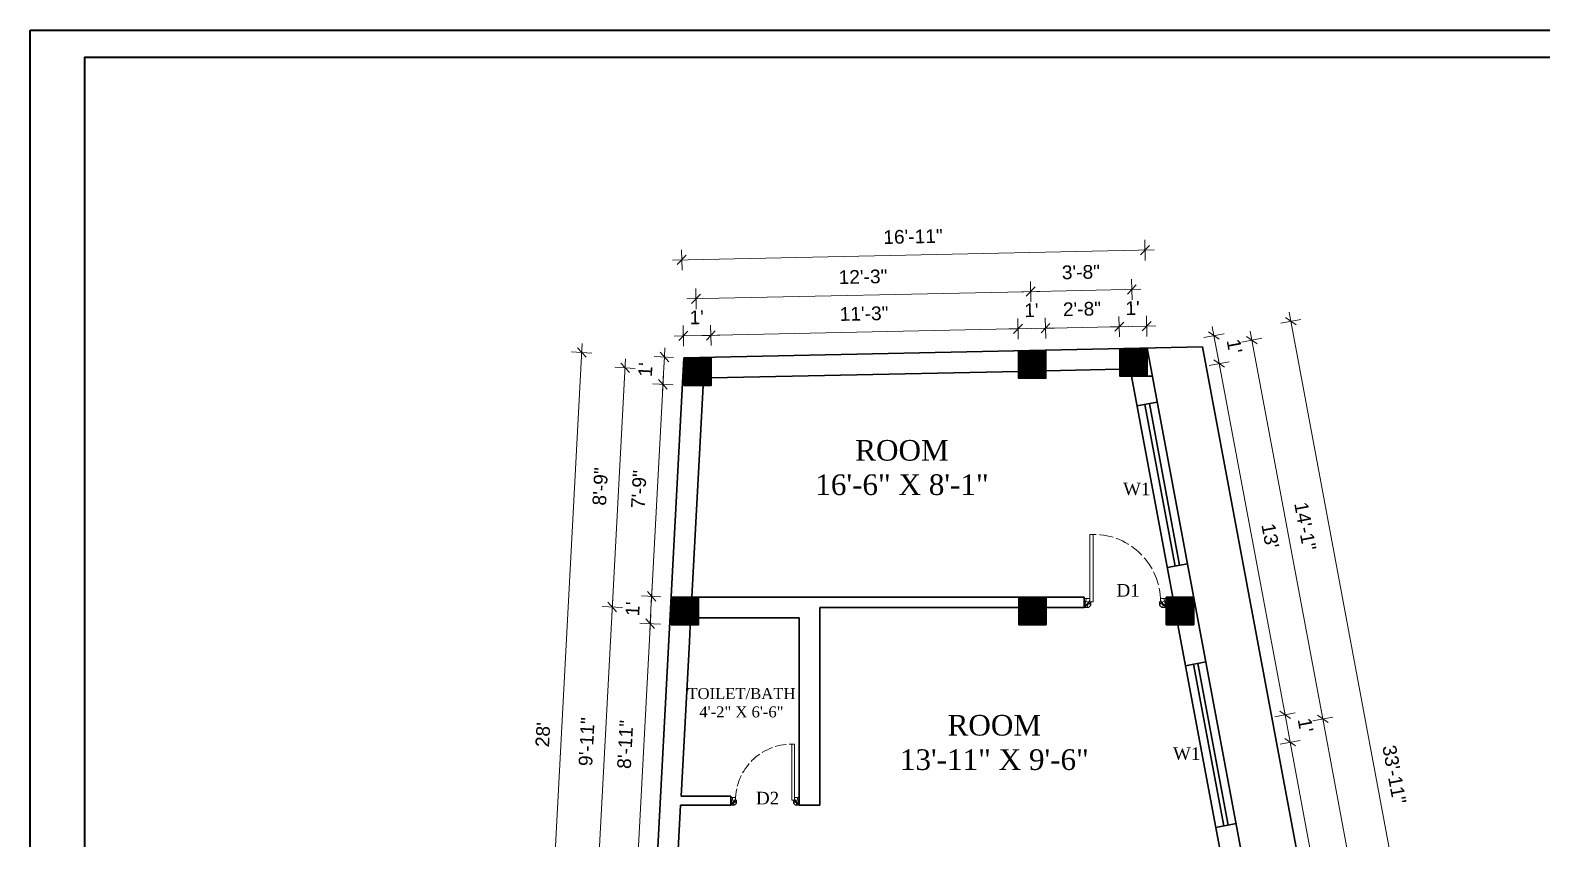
# Model space of a CAD drawing. Header units: inches. Extents: x 45643 to 70559, y -8725 to 1713.
# Drawn here: x 60563 to 61225, y -6380 to -6026 of the extents above; entities that cross this region are included whole.
import ezdxf

# ---------------------------------------------------------------- set-up
doc = ezdxf.new("R2010")
doc.units = ezdxf.units.IN
doc.header["$MEASUREMENT"] = 0
doc.linetypes.add('ACAD_ISO02W100', pattern=[15, 12, -3])
doc.linetypes.add('CONTINUA', pattern=[0])
for name, color, linetype, lineweight in [('A_Title Text', 105, 'Continuous', 60), ('Door-window', 150, 'Continuous', 9), ('ELEVATION', 6, 'Continuous', 30), ('hatch', 30, 'Continuous', 5), ('WALL', 240, 'Continuous', 30)]:
    doc.layers.add(name, color=color, linetype=linetype, lineweight=lineweight)
doc.layers.add('Normal Wall', color=7, linetype='Continuous', lineweight=35, true_color=0xffaf89)
doc.styles.add('Arial', font='arial.ttf')
doc.styles.get("Standard").update_dxf_attribs({"font": 'times.ttf'})
doc.dimstyles.new('Sudeep', dxfattribs={"dimtxt": 6, "dimasz": 4, "dimexe": 4.5, "dimexo": 4.5, "dimgap": 5, "dimtad": 1, "dimdec": 0, "dimlunit": 4, "dimtxsty": 'Arial', "dimblk": 'OBLIQUE', "dimcen": 250, "dimdle": 4, "dimclrd": 86, "dimclre": 5, "dimclrt": 1, "dimadec": 0, "dimazin": 0, "dimtfac": 1, "dimtdec": 0, "dimtix": 1, "dimtmove": 1, "dimatfit": 3, "dimldrblk": 'OBLIQUE', "dimfxl": 4.5, "dimfxlon": 1, "dimfrac": 2, "dimlwd": 15, "dimlwe": 13, "dimarcsym": 0})

# ---------------------------------------------------------------- blocks, each defined once
blk = doc.blocks.new("D 3'")
at = {"layer": 'Door-window', "linetype": 'Continuous', "ltscale": 0.25}
for p, q in [((3749.64, -16740.96), (3749.64, -16711.46)), ((3751.14, -16711.46), (3749.64, -16711.46)), ((3751.14, -16740.96), (3751.14, -16711.46)), ((3747.14, -16743.51), (3747.14, -16739.51)), ((3747.14, -16739.51), (3749.64, -16739.51)), ((3783.14, -16739.51), (3780.64, -16739.51)), ((3780.64, -16739.51), (3780.64, -16740.96)), ((3783.14, -16743.51), (3783.14, -16739.51)), ((3747.14, -16743.51), (3749.14, -16743.51)), ((3749.14, -16743.51), (3750.14, -16742.51)), ((3749.64, -16740.96), (3751.14, -16740.96)), ((3750.14, -16742.51), (3750.14, -16740.96)), ((3780.14, -16742.51), (3780.14, -16740.96)), ((3780.64, -16740.96), (3780.14, -16740.96)), ((3781.14, -16743.51), (3780.14, -16742.51)), ((3783.14, -16743.51), (3781.14, -16743.51))]:
    blk.add_line(p, q, dxfattribs=at)
at = {"layer": 'Door-window', "linetype": 'ACAD_ISO02W100', "ltscale": 0.5}
blk.add_arc((3751.14, -16740.96), 29.5, 0, 90, dxfattribs=at)
at = {"layer": 'hatch', "color": 8}
for p, q in [((3747.14, -16743.51), (3748.23, -16739.5)), ((3747.14, -16743.51), (3749.64, -16740.37)), ((3783.14, -16743.51), (3780.64, -16740.37)), ((3783.14, -16743.51), (3782.06, -16739.5)), ((3747.14, -16743.51), (3750.14, -16741.17)), ((3783.14, -16743.51), (3780.14, -16741.17))]:
    blk.add_line(p, q, dxfattribs=at)
for centre, radius, start, end in [((3747.4, -16743.58), 2.93, 20.98719, 95.08251), ((3782.88, -16743.58), 2.93, 84.91749, 159.01281), ((3747.43, -16743.63), 1.42, 5.13722, 101.48636), ((3782.86, -16743.63), 1.42, 78.51364, 174.86278)]:
    blk.add_arc(centre, radius, start, end, dxfattribs=at)
blk = doc.blocks.new('_Oblique')
at = {"color": 0, "linetype": 'ByBlock', "lineweight": -2}
blk.add_line((-0.5, -0.5), (0.5, 0.5), dxfattribs=at)
blk = doc.blocks.new('*D1293')
at = {"layer": 'A_Title Text', "color": 86, "lineweight": 15, "transparency": 16777216}
for p, q in [((60849.27, -6160.17), (60845.27, -6160.25)), ((60849.27, -6160.17), (60861.26, -6159.91)), ((60861.26, -6159.91), (60865.26, -6159.83))]:
    blk.add_line(p, q, dxfattribs=at)
at = {"layer": 'A_Title Text', "color": 5, "lineweight": 13, "transparency": 16777216}
for p, q in [((60849.36, -6164.67), (60849.17, -6155.67)), ((60861.36, -6164.41), (60861.17, -6155.41))]:
    blk.add_line(p, q, dxfattribs=at)
at = {"layer": 'Defpoints', "color": 0, "transparency": 16777216}
for p in [(60861.26, -6159.91), (60849.47, -6169.82), (60861.47, -6169.56)]:
    blk.add_point(p, dxfattribs=at)
at = {"layer": 'A_Title Text', "color": 86, "lineweight": 15, "transparency": 16777216, "xscale": 4, "yscale": 4, "zscale": 4}
for p, rotation in [((60849.27, -6160.17), 1.21929869383254), ((60861.26, -6159.91), 181.2192986938325)]:
    blk.add_blockref('_Oblique', p, dxfattribs=dict(at, rotation=rotation))
at = {"layer": 'A_Title Text', "color": 1, "transparency": 16777216, "insert": (60855.1, -6152.03), "char_height": 6, "attachment_point": 5, "rotation": 1.2193, "style": 'Arial'}
blk.add_mtext("1'", dxfattribs=at)
blk = doc.blocks.new('*D1294')
at = {"layer": 'A_Title Text', "color": 5, "lineweight": 13, "transparency": 16777216}
for p, q in [((60995.88, -6161.55), (60995.69, -6152.55)), ((60861.36, -6164.41), (60861.17, -6155.41))]:
    blk.add_line(p, q, dxfattribs=at)
at = {"layer": 'A_Title Text', "color": 86, "lineweight": 15, "transparency": 16777216}
blk.add_line((60857.26, -6160), (60999.78, -6156.96), dxfattribs=at)
at = {"layer": 'Defpoints', "color": 0, "transparency": 16777216}
for p in [(60995.78, -6157.05), (60995.99, -6166.7), (60861.47, -6169.56)]:
    blk.add_point(p, dxfattribs=at)
at = {"layer": 'A_Title Text', "color": 86, "lineweight": 15, "transparency": 16777216, "xscale": 4, "yscale": 4, "zscale": 4}
for p, rotation in [((60861.26, -6159.91), 181.2192986938301), ((60995.78, -6157.05), 1.219298693830114)]:
    blk.add_blockref('_Oblique', p, dxfattribs=dict(at, rotation=rotation))
at = {"layer": 'A_Title Text', "color": 1, "transparency": 16777216, "insert": (60928.35, -6150.42), "char_height": 6, "attachment_point": 5, "rotation": 1.2193, "style": 'Arial'}
blk.add_mtext('11\'-3"', dxfattribs=at)
blk = doc.blocks.new('*D1295')
at = {"layer": 'A_Title Text', "color": 5, "lineweight": 13, "transparency": 16777216}
for p, q in [((60995.88, -6161.55), (60995.69, -6152.55)), ((61007.88, -6161.29), (61007.69, -6152.29))]:
    blk.add_line(p, q, dxfattribs=at)
at = {"layer": 'A_Title Text', "color": 86, "lineweight": 15, "transparency": 16777216}
for p, q in [((60995.78, -6157.05), (60991.78, -6157.13)), ((60995.78, -6157.05), (61007.78, -6156.79)), ((61007.78, -6156.79), (61011.78, -6156.71))]:
    blk.add_line(p, q, dxfattribs=at)
at = {"layer": 'Defpoints', "color": 0, "transparency": 16777216}
for p in [(61007.78, -6156.79), (60995.99, -6166.7), (61007.99, -6166.44)]:
    blk.add_point(p, dxfattribs=at)
at = {"layer": 'A_Title Text', "color": 86, "lineweight": 15, "transparency": 16777216, "xscale": 4, "yscale": 4, "zscale": 4}
for p, rotation in [((60995.78, -6157.05), 1.219298693830142), ((61007.78, -6156.79), 181.2192986938301)]:
    blk.add_blockref('_Oblique', p, dxfattribs=dict(at, rotation=rotation))
at = {"layer": 'A_Title Text', "color": 1, "transparency": 16777216, "insert": (61001.61, -6148.91), "char_height": 6, "attachment_point": 5, "rotation": 1.2193, "style": 'Arial'}
blk.add_mtext("1'", dxfattribs=at)
blk = doc.blocks.new('*D1296')
at = {"layer": 'A_Title Text', "color": 5, "lineweight": 13, "transparency": 16777216}
for p, q in [((61007.88, -6161.29), (61007.69, -6152.29)), ((61040.15, -6160.61), (61039.95, -6151.61))]:
    blk.add_line(p, q, dxfattribs=at)
at = {"layer": 'A_Title Text', "color": 86, "lineweight": 15, "transparency": 16777216}
blk.add_line((61003.78, -6156.88), (61044.05, -6156.02), dxfattribs=at)
at = {"layer": 'Defpoints', "color": 0, "transparency": 16777216}
for p in [(61040.05, -6156.11), (61007.99, -6166.44), (61040.26, -6165.75)]:
    blk.add_point(p, dxfattribs=at)
at = {"layer": 'A_Title Text', "color": 86, "lineweight": 15, "transparency": 16777216, "xscale": 4, "yscale": 4, "zscale": 4}
for p, rotation in [((61007.78, -6156.79), 181.2192986938301), ((61040.05, -6156.11), 1.219298693830114)]:
    blk.add_blockref('_Oblique', p, dxfattribs=dict(at, rotation=rotation))
at = {"layer": 'A_Title Text', "color": 1, "transparency": 16777216, "insert": (61023.74, -6148.39), "char_height": 6, "attachment_point": 5, "rotation": 1.2193, "style": 'Arial'}
blk.add_mtext('2\'-8"', dxfattribs=at)
blk = doc.blocks.new('*D1297')
at = {"layer": 'A_Title Text', "color": 5, "lineweight": 13, "transparency": 16777216}
for p, q in [((61040.15, -6160.61), (61039.95, -6151.61)), ((61052.15, -6160.35), (61051.95, -6151.35))]:
    blk.add_line(p, q, dxfattribs=at)
at = {"layer": 'A_Title Text', "color": 86, "lineweight": 15, "transparency": 16777216}
for p, q in [((61040.05, -6156.11), (61036.05, -6156.19)), ((61040.05, -6156.11), (61052.05, -6155.85)), ((61052.05, -6155.85), (61056.05, -6155.77))]:
    blk.add_line(p, q, dxfattribs=at)
at = {"layer": 'Defpoints', "color": 0, "transparency": 16777216}
for p in [(61052.05, -6155.85), (61040.26, -6165.75), (61052.26, -6165.5)]:
    blk.add_point(p, dxfattribs=at)
at = {"layer": 'A_Title Text', "color": 86, "lineweight": 15, "transparency": 16777216, "xscale": 4, "yscale": 4, "zscale": 4}
for p, rotation in [((61040.05, -6156.11), 1.219298693830142), ((61052.05, -6155.85), 181.2192986938301)]:
    blk.add_blockref('_Oblique', p, dxfattribs=dict(at, rotation=rotation))
at = {"layer": 'A_Title Text', "color": 1, "transparency": 16777216, "insert": (61045.88, -6147.97), "char_height": 6, "attachment_point": 5, "rotation": 1.2193, "style": 'Arial'}
blk.add_mtext("1'", dxfattribs=at)
blk = doc.blocks.new('*D1298')
at = {"layer": 'A_Title Text', "color": 5, "lineweight": 13, "transparency": 16777216}
for p, q in [((60854.89, -6148.4), (60854.7, -6139.4)), ((61001.4, -6145.28), (61001.21, -6136.28))]:
    blk.add_line(p, q, dxfattribs=at)
at = {"layer": 'A_Title Text', "color": 86, "lineweight": 15, "transparency": 16777216}
blk.add_line((60850.79, -6143.98), (61005.31, -6140.69), dxfattribs=at)
at = {"layer": 'Defpoints', "color": 0, "transparency": 16777216}
for p in [(61001.31, -6140.78), (61001.99, -6172.69), (60855.47, -6175.82)]:
    blk.add_point(p, dxfattribs=at)
at = {"layer": 'A_Title Text', "color": 86, "lineweight": 15, "transparency": 16777216, "xscale": 4, "yscale": 4, "zscale": 4}
for p, rotation in [((61001.31, -6140.78), 1.220127726830222), ((60854.79, -6143.9), 181.2201277268302)]:
    blk.add_blockref('_Oblique', p, dxfattribs=dict(at, rotation=rotation))
at = {"layer": 'A_Title Text', "color": 1, "transparency": 16777216, "insert": (60927.88, -6134.28), "char_height": 6, "attachment_point": 5, "rotation": 1.22013, "style": 'Arial'}
blk.add_mtext('12\'-3"', dxfattribs=at)
blk = doc.blocks.new('*D1299')
at = {"layer": 'A_Title Text', "color": 86, "lineweight": 15, "transparency": 16777216}
blk.add_line((60997.31, -6140.86), (61049.57, -6139.75), dxfattribs=at)
at = {"layer": 'A_Title Text', "color": 5, "lineweight": 13, "transparency": 16777216}
for p, q in [((61001.4, -6145.28), (61001.21, -6136.28)), ((61045.67, -6144.33), (61045.48, -6135.34))]:
    blk.add_line(p, q, dxfattribs=at)
at = {"layer": 'Defpoints', "color": 0, "transparency": 16777216}
for p in [(61045.58, -6139.84), (61001.99, -6172.69), (61046.26, -6171.75)]:
    blk.add_point(p, dxfattribs=at)
at = {"layer": 'A_Title Text', "color": 86, "lineweight": 15, "transparency": 16777216, "xscale": 4, "yscale": 4, "zscale": 4}
for p, rotation in [((61001.31, -6140.78), 181.2201277268383), ((61045.58, -6139.84), 1.220127726838364)]:
    blk.add_blockref('_Oblique', p, dxfattribs=dict(at, rotation=rotation))
at = {"layer": 'A_Title Text', "color": 1, "transparency": 16777216, "insert": (61023.27, -6132.24), "char_height": 6, "attachment_point": 5, "rotation": 1.22013, "style": 'Arial'}
blk.add_mtext('3\'-8"', dxfattribs=at)
blk = doc.blocks.new('*D1258')
at = {"layer": 'A_Title Text', "color": 5, "lineweight": 13, "transparency": 16777216}
for p, q in [((61051.44, -6127.09), (61051.25, -6118.09)), ((60848.66, -6131.41), (60848.46, -6122.41))]:
    blk.add_line(p, q, dxfattribs=at)
at = {"layer": 'A_Title Text', "color": 86, "lineweight": 15, "transparency": 16777216}
blk.add_line((60844.56, -6126.99), (61055.34, -6122.51), dxfattribs=at)
at = {"layer": 'Defpoints', "color": 0, "transparency": 16777216}
for p in [(61051.34, -6122.59), (61052.26, -6165.5), (60849.47, -6169.82)]:
    blk.add_point(p, dxfattribs=at)
at = {"layer": 'A_Title Text', "color": 86, "lineweight": 15, "transparency": 16777216, "xscale": 4, "yscale": 4, "zscale": 4}
for p, rotation in [((61051.34, -6122.59), 1.219298693351924), ((60848.56, -6126.91), 181.219298693352)]:
    blk.add_blockref('_Oblique', p, dxfattribs=dict(at, rotation=rotation))
at = {"layer": 'A_Title Text', "color": 1, "transparency": 16777216, "insert": (60949.78, -6116.69), "char_height": 6, "attachment_point": 5, "rotation": 1.2193, "style": 'Arial'}
blk.add_mtext('16\'-11"', dxfattribs=at)
blk = doc.blocks.new('*D1259')
at = {"layer": 'A_Title Text', "color": 86, "lineweight": 15, "transparency": 16777216}
blk.add_line((60804.96, -6163.44), (60786.67, -6506.87), dxfattribs=at)
at = {"layer": 'A_Title Text', "color": 5, "lineweight": 13, "transparency": 16777216}
for p, q in [((60809.24, -6167.67), (60800.25, -6167.19)), ((60791.37, -6503.11), (60782.39, -6502.63))]:
    blk.add_line(p, q, dxfattribs=at)
at = {"layer": 'Defpoints', "color": 0, "transparency": 16777216}
for p in [(60849.47, -6169.82), (60786.88, -6502.87), (60831.61, -6505.25)]:
    blk.add_point(p, dxfattribs=at)
at = {"layer": 'A_Title Text', "color": 86, "lineweight": 15, "transparency": 16777216, "xscale": 4, "yscale": 4, "zscale": 4}
for p, rotation in [((60804.75, -6167.43), 86.95153107106873), ((60786.88, -6502.87), 266.9515310710688)]:
    blk.add_blockref('_Oblique', p, dxfattribs=dict(at, rotation=rotation))
at = {"layer": 'A_Title Text', "color": 1, "transparency": 16777216, "insert": (60787.76, -6334.72), "char_height": 6, "attachment_point": 5, "rotation": 86.95153, "style": 'Arial'}
blk.add_mtext("28'", dxfattribs=at)
blk = doc.blocks.new('*D1265')
at = {"layer": 'A_Title Text', "color": 86, "lineweight": 15, "transparency": 16777216}
blk.add_line((60828.83, -6396.79), (60834.94, -6282.08), dxfattribs=at)
at = {"layer": 'A_Title Text', "color": 5, "lineweight": 13, "transparency": 16777216}
for p, q in [((60839.22, -6286.31), (60830.23, -6285.83)), ((60833.08, -6393.02), (60824.55, -6392.56))]:
    blk.add_line(p, q, dxfattribs=at)
at = {"layer": 'Defpoints', "color": 0, "transparency": 16777216}
for p in [(60834.73, -6286.07), (60843.9, -6286.56), (60837.57, -6393.25)]:
    blk.add_point(p, dxfattribs=at)
at = {"layer": 'A_Title Text', "color": 86, "lineweight": 15, "transparency": 16777216, "xscale": 4, "yscale": 4, "zscale": 4}
for p, rotation in [((60834.73, -6286.07), 86.95153107111462), ((60829.04, -6392.8), 266.9515310711146)]:
    blk.add_blockref('_Oblique', p, dxfattribs=dict(at, rotation=rotation))
at = {"layer": 'A_Title Text', "color": 1, "transparency": 16777216, "insert": (60823.83, -6339.01), "char_height": 6, "attachment_point": 5, "rotation": 86.95153, "style": 'Arial'}
blk.add_mtext('8\'-11"', dxfattribs=at)
blk = doc.blocks.new('*D1266')
at = {"layer": 'A_Title Text', "color": 86, "lineweight": 15, "transparency": 16777216}
for p, q in [((60840.94, -6169.36), (60841.16, -6165.37)), ((60840.31, -6181.33), (60840.94, -6169.36)), ((60840.31, -6181.33), (60840.09, -6185.32))]:
    blk.add_line(p, q, dxfattribs=at)
at = {"layer": 'A_Title Text', "color": 5, "lineweight": 13, "transparency": 16777216}
for p, q in [((60844.98, -6169.58), (60836.45, -6169.12)), ((60844.8, -6181.57), (60835.81, -6181.09))]:
    blk.add_line(p, q, dxfattribs=at)
at = {"layer": 'Defpoints', "color": 0, "transparency": 16777216}
for p in [(60840.94, -6169.36), (60849.47, -6169.82), (60849.47, -6181.82)]:
    blk.add_point(p, dxfattribs=at)
at = {"layer": 'A_Title Text', "color": 86, "lineweight": 15, "transparency": 16777216, "xscale": 4, "yscale": 4, "zscale": 4}
for p, rotation in [((60840.94, -6169.36), 266.9515310711146), ((60840.31, -6181.33), 86.95153107111462)]:
    blk.add_blockref('_Oblique', p, dxfattribs=dict(at, rotation=rotation))
at = {"layer": 'A_Title Text', "color": 1, "transparency": 16777216, "insert": (60832.62, -6174.92), "char_height": 6, "attachment_point": 5, "rotation": 86.95153, "style": 'Arial'}
blk.add_mtext("1'", dxfattribs=at)
blk = doc.blocks.new('*D1268')
at = {"layer": 'A_Title Text', "color": 86, "lineweight": 15, "transparency": 16777216}
blk.add_line((60817.93, -6282.87), (60823.93, -6170.13), dxfattribs=at)
at = {"layer": 'A_Title Text', "color": 5, "lineweight": 13, "transparency": 16777216}
for p, q in [((60828.21, -6174.36), (60819.23, -6173.88)), ((60822.64, -6279.11), (60813.65, -6278.63))]:
    blk.add_line(p, q, dxfattribs=at)
at = {"layer": 'Defpoints', "color": 0, "transparency": 16777216}
for p in [(60823.72, -6174.12), (60855.47, -6175.82), (60849.9, -6280.56)]:
    blk.add_point(p, dxfattribs=at)
at = {"layer": 'A_Title Text', "color": 86, "lineweight": 15, "transparency": 16777216, "xscale": 4, "yscale": 4, "zscale": 4}
for p, rotation in [((60823.72, -6174.12), 86.95153107111462), ((60818.14, -6278.87), 266.9515310711146)]:
    blk.add_blockref('_Oblique', p, dxfattribs=dict(at, rotation=rotation))
at = {"layer": 'A_Title Text', "color": 1, "transparency": 16777216, "insert": (60812.88, -6226.07), "char_height": 6, "attachment_point": 5, "rotation": 86.95153, "style": 'Arial'}
blk.add_mtext('8\'-9"', dxfattribs=at)
blk = doc.blocks.new('*D1272')
at = {"layer": 'A_Title Text', "color": 86, "lineweight": 15, "transparency": 16777216}
for p, q in [((60835.37, -6274.11), (60835.58, -6270.11)), ((60834.73, -6286.07), (60835.37, -6274.11)), ((60834.73, -6286.07), (60834.52, -6290.07))]:
    blk.add_line(p, q, dxfattribs=at)
at = {"layer": 'A_Title Text', "color": 5, "lineweight": 13, "transparency": 16777216}
for p, q in [((60839.4, -6274.32), (60830.87, -6273.87)), ((60839.22, -6286.31), (60830.23, -6285.83))]:
    blk.add_line(p, q, dxfattribs=at)
at = {"layer": 'Defpoints', "color": 0, "transparency": 16777216}
for p in [(60835.37, -6274.11), (60843.9, -6274.56), (60843.9, -6286.56)]:
    blk.add_point(p, dxfattribs=at)
at = {"layer": 'A_Title Text', "color": 86, "lineweight": 15, "transparency": 16777216, "xscale": 4, "yscale": 4, "zscale": 4}
for p, rotation in [((60835.37, -6274.11), 266.9515310711146), ((60834.73, -6286.07), 86.95153107111462)]:
    blk.add_blockref('_Oblique', p, dxfattribs=dict(at, rotation=rotation))
at = {"layer": 'A_Title Text', "color": 1, "transparency": 16777216, "insert": (60827.05, -6279.66), "char_height": 6, "attachment_point": 5, "rotation": 86.95153, "style": 'Arial'}
blk.add_mtext("1'", dxfattribs=at)
blk = doc.blocks.new('*D1273')
at = {"layer": 'A_Title Text', "color": 86, "lineweight": 15, "transparency": 16777216}
blk.add_line((60835.15, -6278.1), (60840.52, -6177.33), dxfattribs=at)
at = {"layer": 'A_Title Text', "color": 5, "lineweight": 13, "transparency": 16777216}
for p, q in [((60844.8, -6181.57), (60835.81, -6181.09)), ((60839.4, -6274.32), (60830.87, -6273.87))]:
    blk.add_line(p, q, dxfattribs=at)
at = {"layer": 'Defpoints', "color": 0, "transparency": 16777216}
for p in [(60840.31, -6181.33), (60849.47, -6181.82), (60843.9, -6274.56)]:
    blk.add_point(p, dxfattribs=at)
at = {"layer": 'A_Title Text', "color": 86, "lineweight": 15, "transparency": 16777216, "xscale": 4, "yscale": 4, "zscale": 4}
for p, rotation in [((60840.31, -6181.33), 86.95153107111462), ((60835.37, -6274.11), 266.9515310711146)]:
    blk.add_blockref('_Oblique', p, dxfattribs=dict(at, rotation=rotation))
at = {"layer": 'A_Title Text', "color": 1, "transparency": 16777216, "insert": (60829.78, -6227.29), "char_height": 6, "attachment_point": 5, "rotation": 86.95153, "style": 'Arial'}
blk.add_mtext('7\'-9"', dxfattribs=at)
blk = doc.blocks.new('*D1274')
at = {"layer": 'A_Title Text', "color": 86, "lineweight": 15, "transparency": 16777216}
blk.add_line((60818.36, -6274.88), (60811.61, -6401.56), dxfattribs=at)
at = {"layer": 'A_Title Text', "color": 5, "lineweight": 13, "transparency": 16777216}
for p, q in [((60822.64, -6279.11), (60813.65, -6278.63)), ((60816.32, -6397.8), (60807.33, -6397.32))]:
    blk.add_line(p, q, dxfattribs=at)
at = {"layer": 'Defpoints', "color": 0, "transparency": 16777216}
for p in [(60849.9, -6280.56), (60811.82, -6397.56), (60843.57, -6399.25)]:
    blk.add_point(p, dxfattribs=at)
at = {"layer": 'A_Title Text', "color": 86, "lineweight": 15, "transparency": 16777216, "xscale": 4, "yscale": 4, "zscale": 4}
for p, rotation in [((60818.14, -6278.87), 86.95153107111462), ((60811.82, -6397.56), 266.9515310711146)]:
    blk.add_blockref('_Oblique', p, dxfattribs=dict(at, rotation=rotation))
at = {"layer": 'A_Title Text', "color": 1, "transparency": 16777216, "insert": (60806.93, -6337.79), "char_height": 6, "attachment_point": 5, "rotation": 86.95153, "style": 'Arial'}
blk.add_mtext('9\'-11"', dxfattribs=at)
blk = doc.blocks.new('*D1275')
at = {"layer": 'A_Title Text', "color": 5, "lineweight": 13, "transparency": 16777216}
for p, q in [((61077.1, -6160.84), (61085.94, -6159.18)), ((61079.39, -6173.1), (61088.24, -6171.44))]:
    blk.add_line(p, q, dxfattribs=at)
at = {"layer": 'A_Title Text', "color": 86, "lineweight": 15, "transparency": 16777216}
for p, q in [((61081.52, -6160.01), (61080.78, -6156.08)), ((61081.52, -6160.01), (61083.82, -6172.27)), ((61083.82, -6172.27), (61084.55, -6176.2))]:
    blk.add_line(p, q, dxfattribs=at)
at = {"layer": 'Defpoints', "color": 0, "transparency": 16777216}
for p in [(61052.25, -6165.5), (61083.82, -6172.27), (61054.55, -6177.75)]:
    blk.add_point(p, dxfattribs=at)
at = {"layer": 'A_Title Text', "color": 86, "lineweight": 15, "transparency": 16777216, "xscale": 4, "yscale": 4, "zscale": 4}
for p, rotation in [((61081.52, -6160.01), 280.6171471810042), ((61083.82, -6172.27), 100.6171471810042)]:
    blk.add_blockref('_Oblique', p, dxfattribs=dict(at, rotation=rotation))
at = {"layer": 'A_Title Text', "color": 1, "transparency": 16777216, "insert": (61090.54, -6164.66), "char_height": 6, "attachment_point": 5, "rotation": 280.61715, "style": 'Arial'}
blk.add_mtext("1'", dxfattribs=at)
blk = doc.blocks.new('*D1276')
at = {"layer": 'A_Title Text', "color": 5, "lineweight": 13, "transparency": 16777216}
for p, q in [((61079.39, -6173.1), (61088.24, -6171.44)), ((61108.22, -6326.86), (61117.07, -6325.21))]:
    blk.add_line(p, q, dxfattribs=at)
at = {"layer": 'A_Title Text', "color": 86, "lineweight": 15, "transparency": 16777216}
blk.add_line((61083.08, -6168.34), (61113.38, -6329.97), dxfattribs=at)
at = {"layer": 'Defpoints', "color": 0, "transparency": 16777216}
for p in [(61054.55, -6177.75), (61083.31, -6331.53), (61112.64, -6326.04)]:
    blk.add_point(p, dxfattribs=at)
at = {"layer": 'A_Title Text', "color": 86, "lineweight": 15, "transparency": 16777216, "xscale": 4, "yscale": 4, "zscale": 4}
for p, rotation in [((61083.82, -6172.27), 100.6171471810467), ((61112.64, -6326.04), 280.6171471810467)]:
    blk.add_blockref('_Oblique', p, dxfattribs=dict(at, rotation=rotation))
at = {"layer": 'A_Title Text', "color": 1, "transparency": 16777216, "insert": (61106.16, -6247.67), "char_height": 6, "attachment_point": 5, "rotation": 280.61715, "style": 'Arial'}
blk.add_mtext("13'", dxfattribs=at)
blk = doc.blocks.new('*D1277')
at = {"layer": 'A_Title Text', "color": 5, "lineweight": 13, "transparency": 16777216}
for p, q in [((61108.22, -6326.86), (61117.07, -6325.21)), ((61110.47, -6338.86), (61119.31, -6337.21))]:
    blk.add_line(p, q, dxfattribs=at)
at = {"layer": 'A_Title Text', "color": 86, "lineweight": 15, "transparency": 16777216}
for p, q in [((61112.64, -6326.04), (61111.91, -6322.1)), ((61112.64, -6326.04), (61114.89, -6338.03)), ((61114.89, -6338.03), (61115.63, -6341.97))]:
    blk.add_line(p, q, dxfattribs=at)
at = {"layer": 'Defpoints', "color": 0, "transparency": 16777216}
for p in [(61083.31, -6331.53), (61114.89, -6338.03), (61085.55, -6343.53)]:
    blk.add_point(p, dxfattribs=at)
at = {"layer": 'A_Title Text', "color": 86, "lineweight": 15, "transparency": 16777216, "xscale": 4, "yscale": 4, "zscale": 4}
for p, rotation in [((61112.64, -6326.04), 280.6171471810467), ((61114.89, -6338.03), 100.6171471810467)]:
    blk.add_blockref('_Oblique', p, dxfattribs=dict(at, rotation=rotation))
at = {"layer": 'A_Title Text', "color": 1, "transparency": 16777216, "insert": (61121.64, -6330.56), "char_height": 6, "attachment_point": 5, "rotation": 280.61715, "style": 'Arial'}
blk.add_mtext("1'", dxfattribs=at)
blk = doc.blocks.new('*D1278')
at = {"layer": 'A_Title Text', "color": 5, "lineweight": 13, "transparency": 16777216}
for p, q in [((61110.47, -6338.86), (61119.31, -6337.21)), ((61138.53, -6488.57), (61147.38, -6486.91))]:
    blk.add_line(p, q, dxfattribs=at)
at = {"layer": 'A_Title Text', "color": 86, "lineweight": 15, "transparency": 16777216}
blk.add_line((61114.15, -6334.1), (61143.69, -6491.67), dxfattribs=at)
at = {"layer": 'Defpoints', "color": 0, "transparency": 16777216}
for p in [(61085.55, -6343.53), (61142.96, -6487.74), (61113.55, -6493.25)]:
    blk.add_point(p, dxfattribs=at)
at = {"layer": 'A_Title Text', "color": 86, "lineweight": 15, "transparency": 16777216, "xscale": 4, "yscale": 4, "zscale": 4}
for p, rotation in [((61114.89, -6338.03), 100.6171471810467), ((61142.96, -6487.74), 280.6171471810467)]:
    blk.add_blockref('_Oblique', p, dxfattribs=dict(at, rotation=rotation))
at = {"layer": 'A_Title Text', "color": 1, "transparency": 16777216, "insert": (61136.85, -6411.4), "char_height": 6, "attachment_point": 5, "rotation": 280.61715, "style": 'Arial'}
blk.add_mtext('12\'-8"', dxfattribs=at)
blk = doc.blocks.new('*D1282')
at = {"layer": 'A_Title Text', "color": 86, "lineweight": 15, "transparency": 16777216}
blk.add_line((61097.39, -6158.11), (61129.91, -6331.75), dxfattribs=at)
at = {"layer": 'A_Title Text', "color": 5, "lineweight": 13, "transparency": 16777216}
for p, q in [((61093.7, -6162.87), (61102.55, -6161.21)), ((61124.75, -6328.65), (61133.6, -6326.99))]:
    blk.add_line(p, q, dxfattribs=at)
at = {"layer": 'Defpoints', "color": 0, "transparency": 16777216}
for p in [(61046.26, -6171.75), (61129.17, -6327.82), (61077.31, -6337.53)]:
    blk.add_point(p, dxfattribs=at)
at = {"layer": 'A_Title Text', "color": 86, "lineweight": 15, "transparency": 16777216, "xscale": 4, "yscale": 4, "zscale": 4}
for p, rotation in [((61098.12, -6162.04), 100.6084701987674), ((61129.17, -6327.82), 280.6084701987674)]:
    blk.add_blockref('_Oblique', p, dxfattribs=dict(at, rotation=rotation))
at = {"layer": 'A_Title Text', "color": 1, "transparency": 16777216, "insert": (61121.52, -6243.45), "char_height": 6, "attachment_point": 5, "rotation": 280.60847, "style": 'Arial'}
blk.add_mtext('14\'-1"', dxfattribs=at)
blk = doc.blocks.new('*D1283')
at = {"layer": 'A_Title Text', "color": 86, "lineweight": 15, "transparency": 16777216}
blk.add_line((61128.44, -6323.89), (61160.2, -6493.46), dxfattribs=at)
at = {"layer": 'A_Title Text', "color": 5, "lineweight": 13, "transparency": 16777216}
for p, q in [((61124.75, -6328.65), (61133.6, -6326.99)), ((61155.04, -6490.36), (61163.88, -6488.7))]:
    blk.add_line(p, q, dxfattribs=at)
at = {"layer": 'Defpoints', "color": 0, "transparency": 16777216}
for p in [(61077.31, -6337.53), (61159.46, -6489.53), (61107.55, -6499.25)]:
    blk.add_point(p, dxfattribs=at)
at = {"layer": 'A_Title Text', "color": 86, "lineweight": 15, "transparency": 16777216, "xscale": 4, "yscale": 4, "zscale": 4}
for p, rotation in [((61129.17, -6327.82), 100.6084701988507), ((61159.46, -6489.53), 280.6084701988507)]:
    blk.add_blockref('_Oblique', p, dxfattribs=dict(at, rotation=rotation))
at = {"layer": 'A_Title Text', "color": 1, "transparency": 16777216, "insert": (61152.24, -6407.19), "char_height": 6, "attachment_point": 5, "rotation": 280.60847, "style": 'Arial'}
blk.add_mtext('13\'-9"', dxfattribs=at)
blk = doc.blocks.new('*D1285')
at = {"layer": 'A_Title Text', "color": 5, "lineweight": 13, "transparency": 16777216}
for p, q in [((61110.75, -6154.56), (61119.6, -6152.9)), ((61185.52, -6554.31), (61194.36, -6552.66))]:
    blk.add_line(p, q, dxfattribs=at)
at = {"layer": 'A_Title Text', "color": 86, "lineweight": 15, "transparency": 16777216}
blk.add_line((61190.67, -6557.42), (61114.44, -6149.8), dxfattribs=at)
at = {"layer": 'Defpoints', "color": 0, "transparency": 16777216}
for p in [(61115.18, -6153.73), (61052.25, -6165.5), (61127.01, -6565.25)]:
    blk.add_point(p, dxfattribs=at)
at = {"layer": 'A_Title Text', "color": 86, "lineweight": 15, "transparency": 16777216, "xscale": 4, "yscale": 4, "zscale": 4}
for p, rotation in [((61115.18, -6153.73), 100.5933034571062), ((61189.94, -6553.49), 280.5933034571062)]:
    blk.add_blockref('_Oblique', p, dxfattribs=dict(at, rotation=rotation))
at = {"layer": 'A_Title Text', "color": 1, "transparency": 16777216, "insert": (61160.49, -6352.13), "char_height": 6, "attachment_point": 5, "rotation": 280.5933, "style": 'Arial'}
blk.add_mtext('33\'-11"', dxfattribs=at)

msp = doc.modelspace()

# ---------------------------------------------------------------- hatches: boundary and pattern name
at = {"layer": 'ELEVATION'}
h = msp.add_hatch(dxfattribs=at)
h.set_pattern_fill('ANSI31', color=256)
h.set_pattern_definition([(45, (33987.66297, 10123.87273), (-0.08838834765, 0.08838834765), [])])
h.paths.add_polyline_path([(61007.988, -6166.695), (60995.988, -6166.695), (60995.988, -6178.695), (61007.988, -6178.695)])
h = msp.add_hatch(dxfattribs=at)
h.set_pattern_fill('ANSI31', color=256)
h.set_pattern_definition([(45, (34031.93067, 10124.81325), (-0.08838834765, 0.08838834765), [])])
h.paths.add_polyline_path([(61052.256, -6165.754), (61040.256, -6165.754), (61040.256, -6177.754), (61052.256, -6177.754)])
h = msp.add_hatch(dxfattribs=at)
h.set_pattern_fill('ANSI31', color=256)
h.set_pattern_definition([(45, (33841.1486, 10120.7522), (-0.08838834765, 0.08838834765), [])])
h.paths.add_polyline_path([(60861.474, -6169.815), (60849.474, -6169.815), (60849.474, -6181.815), (60861.474, -6181.815)])
h = msp.add_hatch(dxfattribs=at)
h.set_pattern_fill('ANSI31', color=256)
h.set_pattern_definition([(45, (33835.57018, 10016.00512), (-0.08838834765, 0.08838834765), [])])
h.paths.add_polyline_path([(60855.895, -6274.562), (60843.895, -6274.562), (60843.895, -6286.562), (60855.895, -6286.562)])
h = msp.add_hatch(dxfattribs=at)
h.set_pattern_fill('ANSI31', color=256)
h.set_pattern_definition([(45, (33987.72927, 10016.00512), (-0.08838834765, 0.08838834765), [])])
h.paths.add_polyline_path([(61008.054, -6274.562), (60996.054, -6274.562), (60996.054, -6286.562), (61008.054, -6286.562)])
h = msp.add_hatch(dxfattribs=at)
h.set_pattern_fill('ANSI31', color=256)
h.set_pattern_definition([(45, (34052.3266, 10016.00512), (-0.08838834765, 0.08838834765), [])])
h.paths.add_polyline_path([(61072.652, -6274.562), (61060.652, -6274.562), (61060.652, -6286.562), (61072.652, -6286.562)])

# ---------------------------------------------------------------- linework, layer by layer
for p, q in [((61076.575, -6164.981), (60849.474, -6169.815)), ((61007.988, -6166.695), (61007.988, -6166.441)), ((61124.77, -6553.255), (61052.256, -6165.499)), ((61052.256, -6165.754), (61052.256, -6165.499)), ((61151.43, -6565.255), (61076.575, -6164.981)), ((60849.474, -6169.815), (60831.609, -6505.255)), ((60861.474, -6169.815), (60861.468, -6169.56)), ((60995.988, -6175.697), (60861.474, -6178.562)), ((61040.256, -6174.756), (61007.988, -6175.442)), ((61045.391, -6177.754), (61063.496, -6274.562)), ((61052.256, -6177.754), (61054.548, -6177.754)), ((60857.847, -6181.815), (60852.908, -6274.562)), ((61047.826, -6190.772), (61056.673, -6189.117)), ((61064.502, -6260.901), (61051.266, -6190.128)), ((61066.467, -6260.534), (61053.232, -6189.761)), ((61061.061, -6261.545), (61069.908, -6259.89)), ((60843.895, -6277.562), (60843.895, -6286.562)), ((60852.908, -6274.562), (61024.652, -6274.562)), ((60909.001, -6279.062), (61024.652, -6279.062)), ((60909.001, -6279.062), (60909.001, -6365.562)), ((60996.054, -6277.562), (60996.054, -6286.562)), ((61024.652, -6274.562), (61024.652, -6279.062)), ((61060.652, -6277.562), (61060.652, -6286.562)), ((60852.429, -6283.562), (60851.871, -6294.035)), ((60852.429, -6283.562), (60900.001, -6283.562)), ((60900.001, -6283.562), (60900.001, -6365.562)), ((61085.692, -6393.255), (61065.74, -6286.562)), ((60851.871, -6294.035), (60848.275, -6361.562)), ((61069.098, -6304.522), (61077.945, -6302.867)), ((61085.774, -6374.652), (61072.539, -6303.879)), ((61087.74, -6374.284), (61074.505, -6303.511)), ((60848.275, -6361.562), (60870.001, -6361.562)), ((60870.001, -6361.562), (60870.001, -6365.562)), ((60848.062, -6365.562), (60846.587, -6393.255)), ((60848.062, -6365.562), (60870.001, -6365.562)), ((60900.001, -6365.562), (60909.001, -6365.562)), ((61082.334, -6375.295), (61091.18, -6373.641))]:
    msp.add_line(p, q, dxfattribs=at)
for points in [[(60995.988, -6166.695), (61007.988, -6166.695), (61007.988, -6178.695), (60995.988, -6178.695)], [(61040.256, -6165.754), (61052.256, -6165.754), (61052.256, -6177.754), (61040.256, -6177.754)], [(60849.474, -6169.815), (60861.474, -6169.815), (60861.474, -6181.815), (60849.474, -6181.815)], [(60843.895, -6274.562), (60855.895, -6274.562), (60855.895, -6286.562), (60843.895, -6286.562)], [(60996.054, -6274.562), (61008.054, -6274.562), (61008.054, -6286.562), (60996.054, -6286.562)], [(61060.652, -6274.562), (61072.652, -6274.562), (61072.652, -6286.562), (61060.652, -6286.562)]]:
    msp.add_lwpolyline(points, close=True, dxfattribs=at)
at = {"layer": 'Normal Wall'}
for points in [[(60563.333, -6026.352), (61621.337, -6026.352), (61621.337, -6776.88), (60563.333, -6776.88)], [(60563.333, -6026.352), (61621.337, -6026.352), (61621.337, -6776.88), (60563.333, -6776.88)], [(61609.43, -6038.259), (60587.147, -6038.259), (60587.147, -6764.973), (61609.43, -6764.973)], [(61609.43, -6038.259), (60587.147, -6038.259), (60587.147, -6764.973), (61609.43, -6764.973)]]:
    msp.add_lwpolyline(points, close=True, dxfattribs=at)

# ---------------------------------------------------------------- block references
at = {"layer": 'WALL', "linetype": 'CONTINUA', "rotation": 359.9999992662883}
msp.add_blockref("D 3'", (57277.509, 10464.445), dxfattribs=at)
at = {"layer": 'WALL', "xscale": -0.8333333330483583, "yscale": 0.8333333330483583, "zscale": 0.8333333330483583}
msp.add_blockref("D 3'", (64022.62, 7587.361), dxfattribs=at)

# ---------------------------------------------------------------- texts
for s, insert, char_height, width, attachment_point in [('{\\fTimes New Roman|b0|i0|c0|p18;ROOM\\P16\'-6" X 8\'-1"}', (60944.946, -6205.723), 9.02995, 83.27614, 2), ('{\\fTimes New Roman|b0|i0|c0|p18;W1}', (61041.733, -6224.385), 5.48695, 54.20129, 1), ('{\\fTimes New Roman|b0|i0|c0|p18;D1}', (61038.889, -6268.773), 5.48695, 54.20129, 1), ('TOILET/BATH\\P4\'-2" X 6\'-6"', (60874.658, -6314.299), 4.8175, 44.42805, 2), ('ROOM\\P13\'-11" X 9\'-6"', (60985.376, -6326.065), 9.02995, 83.27614, 2), ('{\\fTimes New Roman|b0|i0|c0|p18;W1}', (61063.592, -6340.244), 5.48695, 54.20129, 1), ('{\\fTimes New Roman|b0|i0|c0|p18;D2}', (60881.054, -6365.229), 5.48695, 54.20129, 7)]:
    msp.add_mtext(s, dxfattribs=dict(insert=insert, char_height=char_height, width=width, attachment_point=attachment_point))

# ---------------------------------------------------------------- dimensions: what is measured, and where the dimension line sits
at = {"layer": 'A_Title Text'}
for p1, p2, distance, picture, middle in [((60849.474, -6169.815), (61052.256, -6165.499), 42.918, '*D1258', (60949.78, -6116.687)), ((60855.474, -6175.815), (61001.988, -6172.695), 31.923, '*D1298', (60927.879, -6134.275)), ((60849.474, -6169.815), (60861.468, -6169.56), 9.65, '*D1293', (60855.095, -6152.029)), ((61127.014, -6565.255), (61052.25, -6165.499), -64.016, '*D1285', (61160.486, -6352.126)), ((61046.256, -6171.754), (61077.306, -6337.535), 52.768, '*D1282', (61121.523, -6243.455)), ((61052.25, -6165.499), (61054.548, -6177.754), 29.78, '*D1275', (61090.544, -6164.664)), ((60849.474, -6169.815), (60831.609, -6505.255), -44.792, '*D1259', (60787.761, -6334.724))]:
    dim = msp.add_aligned_dim(p1=p1, p2=p2, distance=distance, dimstyle='Sudeep', dxfattribs=at)
    dim.commit()
    dim.dimension.update_dxf_attribs({"geometry": picture, "text_midpoint": middle})
for base, p1, p2, angle, picture, middle in [((61045.576, -6139.836), (61001.988, -6172.695), (61046.256, -6171.754), 181.220128, '*D1299', (61023.27, -6132.243)), ((60995.783, -6157.049), (60861.468, -6169.56), (60995.988, -6166.697), 181.219299, '*D1294', (60928.351, -6150.417)), ((61007.783, -6156.794), (60995.988, -6166.697), (61007.988, -6166.441), 181.219299, '*D1295', (61001.612, -6148.911)), ((61040.05, -6156.107), (61007.988, -6166.441), (61040.256, -6165.754), 181.219299, '*D1296', (61023.745, -6148.389)), ((61052.05, -6155.851), (61040.256, -6165.754), (61052.256, -6165.499), 181.219299, '*D1297', (61045.88, -6147.969)), ((60840.944, -6169.361), (60849.474, -6181.815), (60849.474, -6169.815), 266.951531, '*D1266', (60832.625, -6174.918)), ((60823.721, -6174.124), (60849.895, -6280.562), (60855.474, -6175.815), 266.951531, '*D1268', (60812.88, -6226.069)), ((61112.643, -6326.036), (61054.548, -6177.754), (61083.306, -6331.535), 100.617147, '*D1276', (61106.158, -6247.665)), ((60840.307, -6181.327), (60843.895, -6274.562), (60849.474, -6181.815), 266.951531, '*D1273', (60829.784, -6227.289)), ((60835.366, -6274.108), (60843.895, -6286.562), (60843.895, -6274.562), 266.951531, '*D1272', (60827.046, -6279.665)), ((60811.822, -6397.564), (60849.895, -6280.562), (60843.574, -6399.255), 266.951531, '*D1274', (60806.93, -6337.789)), ((60834.729, -6286.074), (60837.574, -6393.255), (60843.895, -6286.562), 266.951531, '*D1265', (60823.835, -6339.008)), ((61159.461, -6489.532), (61077.306, -6337.535), (61107.549, -6499.255), 100.60847, '*D1283', (61152.244, -6407.191)), ((61114.892, -6338.035), (61083.306, -6331.535), (61085.55, -6343.535), 100.617147, '*D1277', (61121.642, -6330.559)), ((61142.955, -6487.742), (61085.55, -6343.535), (61113.549, -6493.255), 100.617147, '*D1278', (61136.849, -6411.403))]:
    dim = msp.add_linear_dim(base=base, p1=p1, p2=p2, angle=angle, dimstyle='Sudeep', dxfattribs=at)
    dim.commit()
    dim.dimension.update_dxf_attribs({"geometry": picture, "text_midpoint": middle})

doc.saveas('drawing.dxf')
